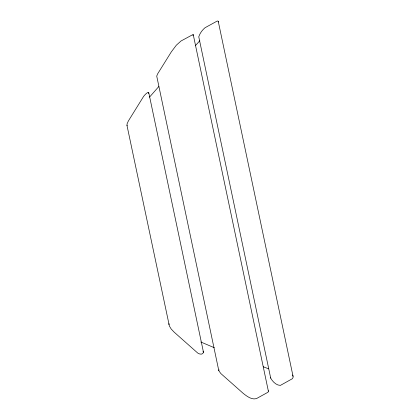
<?xml version="1.0" encoding="UTF-8"?>
<svg xmlns="http://www.w3.org/2000/svg" width="420" height="420" viewBox="0 0 420 420"><rect width="100%" height="100%" fill="white"/><g stroke="black" fill="none" stroke-linecap="round" stroke-linejoin="round"><path stroke-width="0.63" d="M148.459 93.55C149.394 89.712 143.11 96.437 143.021 97.346L128.394 120.939L127.166 123.611L126.945 125.26L169.381 326.046L171.218 329.054L174.179 332.168L196.712 352.149C198.224 354.018 202.745 355.488 203.48 352.291L148.727 92.474M192.969 35.679L193.127 34.466L181.015 40.992L176.327 45.203L171.313 51.886L157.621 73.883L156.728 76.104L218.799 370.661L220.752 373.459L243.29 393.44C246.892 396.244 251.538 399.982 256.384 398.643L268.007 392.228L268.391 391.23L193.237 34.598M158.855 86.489L149.499 97.146M219.035 369.768L218.799 370.661M195.541 45.486L199.82 40.735M263.245 366.765L268.716 368.86M200.786 341.99L214.305 347.707M218.248 21.368L217.964 21.016L217.072 21.116L205.028 27.736C202.23 30.067 199.847 33.369 198.77 36.818L270.695 378.105C272.538 381.549 276.292 385.423 280.397 385.387L292.425 378.688L293.076 377.449L293.05 376.32L218.248 21.368L218.274 22.04M126.945 125.26L127.223 125.617M203.044 351.241L203.48 352.291M268.238 390.731L268.391 391.23M292.656 374.997L293.05 376.32M168.945 323.589L168.977 324.718M270.685 377.68L270.695 378.105"/></g></svg>
